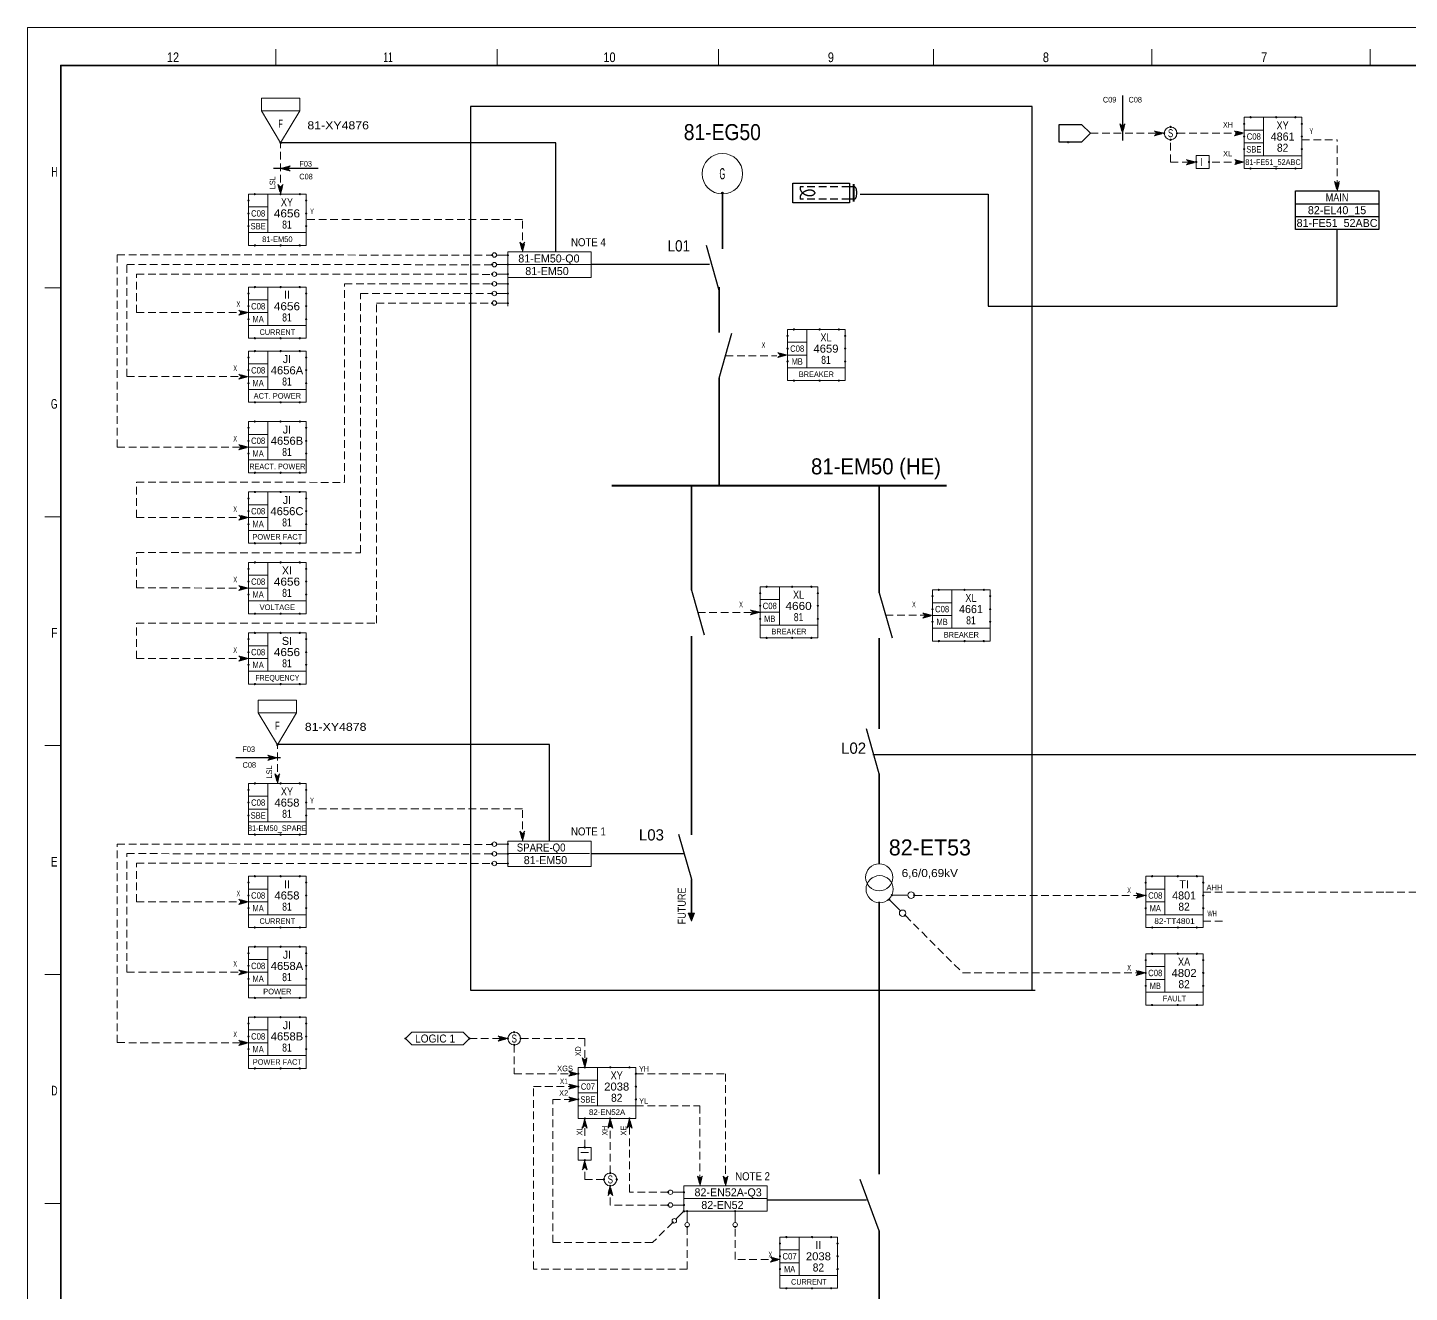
# Model space of a CAD drawing. Header units: millimetres. Extents: x 0 to 841, y 0 to 594.
# Drawn here: x 0 to 431.6, y 199.1 to 594 of the extents above; entities that cross this region are included whole.
import ezdxf
from ezdxf.enums import TextEntityAlignment as Align

# ---------------------------------------------------------------- set-up
doc = ezdxf.new("R2010")
doc.units = ezdxf.units.MM
doc.header["$LTSCALE"] = 0.8
doc.header["$PDMODE"] = 32
doc.header["$PDSIZE"] = 0.4
doc.linetypes.add('MEDIUM_DASHED', pattern=[4.5, 3, -1.5])
for name, color, linetype, lineweight in [('1', 7, 'Continuous', 13), ('12', 7, 'Continuous', 25), ('14', 7, 'MEDIUM_DASHED', 25), ('18', 7, 'Continuous', 25), ('46', 7, 'MEDIUM_DASHED', 13), ('47', 7, 'Continuous', 13), ('48', 7, 'Continuous', 13), ('53', 7, 'Continuous', 13), ('9', 7, 'Continuous', 13)]:
    doc.layers.add(name, color=color, linetype=linetype, lineweight=lineweight)
doc.layers.add('45', color=7, linetype='Continuous')
doc.layers.add('50', color=7, linetype='Continuous')

msp = doc.modelspace()

# ---------------------------------------------------------------- hatches: boundary and pattern name
at = {"layer": '1'}
msp.add_hatch(color=256, dxfattribs=at).paths.add_polyline_path([(208.3181, 317.474), (206.3181, 317.474), (207.3181, 314.974)])

# ---------------------------------------------------------------- linework, layer by layer
for p, q in [((77.4913, 587.2614), (77.4913, 582.2276)), ((146.6543, 587.2614), (146.6543, 582.2276)), ((215.8173, 587.2614), (215.8173, 582.2276)), ((282.9756, 587.2614), (282.9756, 582.2276)), ((351.1362, 587.2614), (351.1362, 582.2276)), ((419.2969, 587.2614), (419.2969, 582.2276)), ((10.3331, 512.7606), (5.3213, 512.7606)), ((10.3331, 441.2795), (5.3213, 441.2795)), ((10.3331, 369.7992), (5.3213, 369.7992)), ((207.3189, 319.974), (207.3189, 316.974)), ((10.3331, 298.3181), (5.3213, 298.3181)), ((10.3331, 226.8378), (5.3213, 226.8378))]:
    msp.add_line(p, q, dxfattribs=at)
at = {"layer": '1', "lineweight": 25}
for p, q in [((341.9992, 572.8), (341.9992, 558.8)), ((90.8, 550.0008), (76.8, 550.0008)), ((257.8654, 544.3165), (256.7134, 544.3165)), ((257.8654, 545.085), (257.8654, 539.7087)), ((258.0575, 545.085), (258.0575, 539.7087)), ((257.8654, 540.4772), (256.7134, 540.4772)), ((79.0079, 366.011), (65.0079, 366.011))]:
    msp.add_line(p, q, dxfattribs=at)
at = {"layer": '1', "linetype": 'MEDIUM_DASHED'}
for p, q in [((79, 542), (79, 557.9898)), ((332, 561), (355, 561)), ((357, 552), (357, 559)), ((359.1945, 561), (380, 561)), ((398, 559), (409, 559)), ((409, 544), (409, 559)), ((357, 552), (365, 552)), ((370, 552), (380, 552)), ((28, 523.0677), (145, 522.9614)), ((28, 463.0378), (28, 523.0677)), ((31, 520.0654), (145, 519.9614)), ((31, 485.0244), (31, 520.0654)), ((34, 505.0323), (34, 517.063)), ((34, 517.063), (145, 516.9614)), ((104, 510.9992), (145, 510.9622)), ((104, 429.9976), (104, 510.9992)), ((34, 505.0323), (69.4, 505)), ((109, 507.9953), (145, 507.9622)), ((109, 407.9929), (109, 507.9953)), ((218, 491.5591), (234, 491.5591)), ((31, 485.0244), (68, 485.0094)), ((28, 463.0378), (69, 463)), ((34, 452.063), (99, 452.0031)), ((34, 441.0323), (34, 452.063)), ((34, 441.0323), (69, 441)), ((34, 430.0614), (104, 429.9976)), ((34, 419.0323), (34, 430.0614)), ((34, 419.0323), (69, 419)), ((209.3181, 411.3567), (229, 411.3567)), ((268, 410.5), (282.6252, 410.5)), ((34, 408.0614), (109, 407.9929)), ((34, 397.0323), (34, 408.0614)), ((34, 397.0323), (69, 397)), ((78, 358), (78, 370.1504)), ((154.5402, 350.0764), (87, 350.1031)), ((154.5402, 340.0591), (154.5402, 350.0764)), ((28, 277.0378), (28, 339.0677)), ((28, 339.0677), (145.1551, 338.9606)), ((31, 336.0654), (145.1551, 335.9606)), ((31, 299.0354), (31, 336.0654)), ((34, 321.0323), (34, 333.063)), ((34, 333.063), (145.1551, 332.9606)), ((34, 321.0323), (69.4, 321)), ((277, 323), (348.2228, 323)), ((274.1693, 316.6976), (292.0701, 298.7969)), ((367.2228, 315.011), (373.1992, 315.011)), ((31, 299.0354), (69.4, 299)), ((292.0701, 298.7969), (348.8228, 298.7969)), ((28, 277.0378), (69.4, 277))]:
    msp.add_line(p, q, dxfattribs=at)
at = {"layer": '1', "lineweight": 35}
msp.add_lwpolyline([(829.263, 112.0142), (829.263, 582.2276), (10.3331, 582.2276), (10.3331, 10.3819)], dxfattribs=at)
at = {"layer": '1', "lineweight": 25}
msp.add_lwpolyline([(256.7134, 545.4685), (256.7134, 539.3252), (239.0488, 539.3252), (239.0488, 545.4685)], close=True, dxfattribs=at)
at = {"layer": '1', "linetype": 'MEDIUM_DASHED'}
for points in [[(154.5402, 524.0591), (154.5402, 534.0764), (87, 534.1031)], [(99, 452.0031), (99, 514.0031), (145, 513.9614)], [(367.2228, 324), (424.2228, 324), (784.3087, 324)], [(152, 276.326), (152, 267.326), (172, 267.326)], [(154, 278.326), (174, 278.326), (174, 270.326)], [(235, 209.326), (221, 209.326), (221, 219.4724)]]:
    msp.add_lwpolyline(points, dxfattribs=at)
at = {"layer": '1'}
msp.add_lwpolyline([(208.3181, 317.474), (206.3181, 317.474), (207.3181, 314.974)], close=True, dxfattribs=at)
for points in [[(207.8189, 316.974), (207.3189, 315.7236), (206.8189, 316.974)], [(206.8189, 316.974), (207.3189, 316.774), (207.8189, 316.974)]]:
    msp.add_lwpolyline(points, dxfattribs=at)
at = {"layer": '1', "lineweight": 25}
for centre, radius, start, end in [((258.2506, 543.9695), 0.3474, 44.47215, 90.24052), ((257.527, 543.2671), 1.3558, 21.07192, 44.23193), ((258.2505, 540.8243), 0.3474, 269.76262, 315.53099), ((257.5269, 541.5268), 1.356, 315.76685, 338.92686), ((255.9857, 542.6734), 3.0075, 9.84873, 21.06972), ((255.9857, 542.1205), 3.0075, 338.93028, 350.15127), ((254.3933, 542.3966), 4.6238, 0.00404, 9.85285), ((254.3935, 542.3972), 4.6235, 350.14692, 359.99572)]:
    msp.add_arc(centre, radius, start, end, dxfattribs=at)
at = {"layer": '12', "lineweight": 35}
for p, q in [((217, 542.0567), (217, 524.9472)), ((216, 498.8512), (216, 512.9472)), ((216, 451), (216, 484.5591)), ((207.3181, 451), (207.3181, 418.3575)), ((266, 451), (266, 417.5)), ((207.3181, 404), (207.3181, 341.974)), ((266, 403.3181), (266, 375)), ((266, 361), (266, 333)), ((266, 359), (266, 361)), ((207.3181, 327.974), (207.3181, 316.974)), ((266, 235.9724), (266, 321)), ((266, 218.326), (266, 210)), ((266, 210), (266, 185.3622))]:
    msp.add_line(p, q, dxfattribs=at)
at = {"layer": '12'}
for p, q in [((396, 539), (422, 539)), ((396, 535), (422, 535)), ((216, 511.9472), (212, 525.9472)), ((216, 484.5591), (220, 498.5591)), ((207.3181, 418.3567), (211.3181, 404.3567)), ((266, 417.5), (270, 403.5)), ((266, 361), (262, 375)), ((207.4504, 328.0118), (203.4504, 342.0118)), ((266, 218.326), (260, 234.326))]:
    msp.add_line(p, q, dxfattribs=at)
at = {"layer": '12', "lineweight": 13}
for p, q in [((150, 520), (176, 520)), ((150, 516), (176, 516)), ((149.9717, 336.0591), (175.5244, 336.0591)), ((150, 332), (176, 332)), ((204.9843, 228.3732), (230.9843, 228.3732)), ((204.9843, 224.3732), (230.9843, 224.3732))]:
    msp.add_line(p, q, dxfattribs=at)
at = {"layer": '12', "lineweight": 40}
msp.add_line((182.4307, 451), (287, 451), dxfattribs=at)
at = {"layer": '12'}
for points in [[(322.2, 558.2), (322.2, 563.8), (329.2, 563.8), (332, 561), (329.2, 558.2)], [(396, 543), (422, 543), (422, 531), (396, 531)]]:
    msp.add_lwpolyline(points, close=True, dxfattribs=at)
at = {"layer": '12', "lineweight": 13}
for points in [[(176, 516), (176, 524), (150, 524), (150, 507)], [(176, 332), (176, 340), (150, 340), (150, 332)], [(230.9843, 224.3732), (230.9843, 232.3732), (204.9843, 232.3732), (204.9843, 224.3732)]]:
    msp.add_lwpolyline(points, dxfattribs=at)
for centre, radius in [((217.0008, 548.3812), 6.3246), ((265.9898, 328.6587), 4.2426), ((266.1244, 324.9587), 4.2426)]:
    msp.add_circle(centre, radius, dxfattribs=at)
at = {"layer": '12'}
for p in [(325, 558.2), (217, 542.3811)]:
    msp.add_point(p, dxfattribs=at)
at = {"layer": '14'}
for p, q in [((256.7134, 544.3165), (241.3528, 544.3165)), ((256.7134, 540.4772), (241.3528, 540.4772))]:
    msp.add_line(p, q, dxfattribs=at)
for centre, radius, start, end in [((242.4057, 543.874), 1.142, 157.18232, 188.9034), ((242.4058, 540.9198), 1.1421, 171.09617, 202.81725), ((243.0956, 543.9886), 1.8413, 189.10476, 214.34981), ((243.0956, 540.8052), 1.8413, 145.65019, 170.89524), ((243.9019, 544.5392), 2.8177, 214.34176, 231.61231), ((243.9019, 540.2546), 2.8177, 128.38769, 145.65824), ((244.425, 539.5945), 3.6598, 112.62343, 128.38923), ((244.4251, 545.1993), 3.6599, 231.60889, 247.37469), ((244.4246, 539.5943), 3.6599, 96.85074, 112.61654), ((244.4245, 545.1995), 3.6599, 247.38559, 263.15139), ((244.3242, 540.4305), 2.8177, 79.58066, 96.85122), ((244.3242, 544.3633), 2.8177, 263.14878, 280.41934), ((244.5011, 541.3908), 1.8413, 54.34582, 79.59087), ((244.5011, 543.403), 1.8413, 280.40913, 305.65418), ((244.9053, 541.9612), 1.1421, 22.42278, 54.14386), ((244.9054, 542.8326), 1.1421, 305.85395, 337.57504)]:
    msp.add_arc(centre, radius, start, end, dxfattribs=at)
at = {"layer": '18'}
for p, q in [((138.2992, 569.3811), (138.2992, 293.4764)), ((313.7976, 569.3811), (138.2992, 569.3811)), ((313.7976, 293.4764), (313.7976, 569.3811)), ((213, 520), (176, 520)), ((264, 367), (475, 367)), ((205, 336), (176, 336)), ((138.2992, 293.4764), (314.6976, 293.4764)), ((231, 228), (262, 228))]:
    msp.add_line(p, q, dxfattribs=at)
for points in [[(165, 524), (165, 558), (79, 558)], [(260, 542), (300, 542), (300, 507), (409, 507), (409, 531)], [(163, 340), (163, 370.1661), (77.8669, 370.1661)]]:
    msp.add_lwpolyline(points, dxfattribs=at)
at = {"layer": '46'}
for p, q in [((138, 278.326), (150, 278.326)), ((174, 244.326), (174, 253.326)), ((182, 236.326), (182, 252.326))]:
    msp.add_line(p, q, dxfattribs=at)
for points in [[(342, 561), (342.8, 564), (342, 563.2), (341.2, 564)], [(342, 561.4), (342.6, 563.6), (342, 563), (341.4, 563.6)], [(342, 561.8), (342.4, 563.2), (342, 562.8), (341.6, 563.2)], [(342, 562.2), (342.2, 562.8), (342, 562.6), (341.8, 562.8)], [(355, 561), (352, 561.8), (352.8, 561), (352, 560.2)], [(354.6, 561), (352.4, 561.6), (353, 561), (352.4, 560.4)], [(354.2, 561), (352.8, 561.4), (353.2, 561), (352.8, 560.6)], [(353.8, 561), (353.2, 561.2), (353.4, 561), (353.2, 560.8)], [(380.0039, 561.0039), (377.0039, 561.8039), (377.8039, 561.0039), (377.0039, 560.2039)], [(379.6039, 561.0039), (377.4039, 561.6039), (378.0039, 561.0039), (377.4039, 560.4039)], [(379.2039, 561.0039), (377.8039, 561.4039), (378.2039, 561.0039), (377.8039, 560.6039)], [(378.8039, 561.0039), (378.2039, 561.2039), (378.4039, 561.0039), (378.2039, 560.8039)], [(365, 552), (362, 552.8), (362.8, 552), (362, 551.2)], [(364.6, 552), (362.4, 552.6), (363, 552), (362.4, 551.4)], [(380.0409, 552.0173), (377.0409, 552.8173), (377.8409, 552.0173), (377.0409, 551.2173)], [(379.6409, 552.0173), (377.4409, 552.6173), (378.0409, 552.0173), (377.4409, 551.4173)], [(79, 550), (82, 549.2), (81.2, 550), (82, 550.8)], [(79.4, 550), (81.6, 549.4), (81, 550), (81.6, 550.6)], [(79.8, 550), (81.2, 549.6), (80.8, 550), (81.2, 550.4)], [(80.2, 550), (80.8, 549.8), (80.6, 550), (80.8, 550.2)], [(364.2, 552), (362.8, 552.4), (363.2, 552), (362.8, 551.6)], [(363.8, 552), (363.2, 552.2), (363.4, 552), (363.2, 551.8)], [(379.2409, 552.0173), (377.8409, 552.4173), (378.2409, 552.0173), (377.8409, 551.6173)], [(378.8409, 552.0173), (378.2409, 552.2173), (378.4409, 552.0173), (378.2409, 551.8173)], [(79, 542), (79.8, 545), (79, 544.2), (78.2, 545)], [(79, 542.4), (79.6, 544.6), (79, 544), (78.4, 544.6)], [(79, 542.8), (79.4, 544.2), (79, 543.8), (78.6, 544.2)], [(409, 543), (409.8, 546), (409, 545.2), (408.2, 546)], [(409, 543.4), (409.6, 545.6), (409, 545), (408.4, 545.6)], [(409, 543.8), (409.4, 545.2), (409, 544.8), (408.6, 545.2)], [(409, 544.2), (409.2, 544.8), (409, 544.6), (408.8, 544.8)], [(79, 543.2), (79.2, 543.8), (79, 543.6), (78.8, 543.8)], [(154.5402, 524.0591), (155.3402, 527.0591), (154.5402, 526.2591), (153.7402, 527.0591)], [(154.5402, 524.4591), (155.1402, 526.6591), (154.5402, 526.0591), (153.9402, 526.6591)], [(154.5402, 524.8591), (154.9402, 526.2591), (154.5402, 525.8591), (154.1402, 526.2591)], [(154.5402, 525.2591), (154.7402, 525.8591), (154.5402, 525.6591), (154.3402, 525.8591)], [(69, 505), (66, 505.8), (66.8, 505), (66, 504.2)], [(68.6, 505), (66.4, 505.6), (67, 505), (66.4, 504.4)], [(68.2, 505), (66.8, 505.4), (67.2, 505), (66.8, 504.6)], [(67.8, 505), (67.2, 505.2), (67.4, 505), (67.2, 504.8)], [(237.3677, 491.7622), (234.3677, 492.5622), (235.1677, 491.7622), (234.3677, 490.9622)], [(236.9677, 491.7622), (234.7677, 492.3622), (235.3677, 491.7622), (234.7677, 491.1622)], [(236.5677, 491.7622), (235.1677, 492.1622), (235.5677, 491.7622), (235.1677, 491.3622)], [(236.1677, 491.7622), (235.5677, 491.9622), (235.7677, 491.7622), (235.5677, 491.5622)], [(69, 485), (66, 485.8), (66.8, 485), (66, 484.2)], [(68.6, 485), (66.4, 485.6), (67, 485), (66.4, 484.4)], [(68.2, 485), (66.8, 485.4), (67.2, 485), (66.8, 484.6)], [(67.8, 485), (67.2, 485.2), (67.4, 485), (67.2, 484.8)], [(69, 463), (66, 463.8), (66.8, 463), (66, 462.2)], [(68.6, 463), (66.4, 463.6), (67, 463), (66.4, 462.4)], [(68.2, 463), (66.8, 463.4), (67.2, 463), (66.8, 462.6)], [(67.8, 463), (67.2, 463.2), (67.4, 463), (67.2, 462.8)], [(69, 441), (66, 441.8), (66.8, 441), (66, 440.2)], [(68.6, 441), (66.4, 441.6), (67, 441), (66.4, 440.4)], [(68.2, 441), (66.8, 441.4), (67.2, 441), (66.8, 440.6)], [(67.8, 441), (67.2, 441.2), (67.4, 441), (67.2, 440.8)], [(69, 419), (66, 419.8), (66.8, 419), (66, 418.2)], [(68.6, 419), (66.4, 419.6), (67, 419), (66.4, 418.4)], [(68.2, 419), (66.8, 419.4), (67.2, 419), (66.8, 418.6)], [(67.8, 419), (67.2, 419.2), (67.4, 419), (67.2, 418.8)], [(228.8087, 411.4181), (225.8087, 412.2181), (226.6087, 411.4181), (225.8087, 410.6181)], [(228.4087, 411.4181), (226.2087, 412.0181), (226.8087, 411.4181), (226.2087, 410.8181)], [(228.0087, 411.4181), (226.6087, 411.8181), (227.0087, 411.4181), (226.6087, 411.0181)], [(227.6087, 411.4181), (227.0087, 411.6181), (227.2087, 411.4181), (227.0087, 411.2181)], [(282.648, 410.4307), (279.648, 411.2307), (280.448, 410.4307), (279.648, 409.6307)], [(282.248, 410.4307), (280.048, 411.0307), (280.648, 410.4307), (280.048, 409.8307)], [(281.848, 410.4307), (280.448, 410.8307), (280.848, 410.4307), (280.448, 410.0307)], [(281.448, 410.4307), (280.848, 410.6307), (281.048, 410.4307), (280.848, 410.2307)], [(69, 397), (66, 397.8), (66.8, 397), (66, 396.2)], [(68.6, 397), (66.4, 397.6), (67, 397), (66.4, 396.4)], [(68.2, 397), (66.8, 397.4), (67.2, 397), (66.8, 396.6)], [(67.8, 397), (67.2, 397.2), (67.4, 397), (67.2, 396.8)], [(78, 366), (75, 365.2), (75.8, 366), (75, 366.8)], [(77.6, 366), (75.4, 365.4), (76, 366), (75.4, 366.6)], [(77.2, 366), (75.8, 365.6), (76.2, 366), (75.8, 366.4)], [(76.8, 366), (76.2, 365.8), (76.4, 366), (76.2, 366.2)], [(78, 358), (78.8, 361), (78, 360.2), (77.2, 361)], [(78, 358.4), (78.6, 360.6), (78, 360), (77.4, 360.6)], [(78, 358.8), (78.4, 360.2), (78, 359.8), (77.6, 360.2)], [(78, 359.2), (78.2, 359.8), (78, 359.6), (77.8, 359.8)], [(154.5402, 340.0591), (155.3402, 343.0591), (154.5402, 342.2591), (153.7402, 343.0591)], [(154.5402, 340.4591), (155.1402, 342.6591), (154.5402, 342.0591), (153.9402, 342.6591)], [(154.5402, 340.8591), (154.9402, 342.2591), (154.5402, 341.8591), (154.1402, 342.2591)], [(154.5402, 341.2591), (154.7402, 341.8591), (154.5402, 341.6591), (154.3402, 341.8591)], [(349.222, 323), (346.222, 323.8), (347.022, 323), (346.222, 322.2)], [(69, 321), (66, 321.8), (66.8, 321), (66, 320.2)], [(68.6, 321), (66.4, 321.6), (67, 321), (66.4, 320.4)], [(68.2, 321), (66.8, 321.4), (67.2, 321), (66.8, 320.6)], [(67.8, 321), (67.2, 321.2), (67.4, 321), (67.2, 320.8)], [(348.822, 323), (346.622, 323.6), (347.222, 323), (346.622, 322.4)], [(348.422, 323), (347.022, 323.4), (347.422, 323), (347.022, 322.6)], [(348.022, 323), (347.422, 323.2), (347.622, 323), (347.422, 322.8)], [(69, 299), (66, 299.8), (66.8, 299), (66, 298.2)], [(68.6, 299), (66.4, 299.6), (67, 299), (66.4, 298.4)], [(68.2, 299), (66.8, 299.4), (67.2, 299), (66.8, 298.6)], [(67.8, 299), (67.2, 299.2), (67.4, 299), (67.2, 298.8)], [(349.222, 298.7969), (346.222, 299.5969), (347.022, 298.7969), (346.222, 297.9969)], [(348.822, 298.7969), (346.622, 299.3969), (347.222, 298.7969), (346.622, 298.1969)], [(348.422, 298.7969), (347.022, 299.1969), (347.422, 298.7969), (347.022, 298.3969)], [(348.022, 298.7969), (347.422, 298.9969), (347.622, 298.7969), (347.422, 298.5969)], [(69, 277), (66, 277.8), (66.8, 277), (66, 276.2)], [(68.6, 277), (66.4, 277.6), (67, 277), (66.4, 276.4)], [(68.2, 277), (66.8, 277.4), (67.2, 277), (66.8, 276.6)], [(67.8, 277), (67.2, 277.2), (67.4, 277), (67.2, 276.8)], [(150, 278.326), (147, 279.126), (147.8, 278.326), (147, 277.526)], [(149.6, 278.326), (147.4, 278.926), (148, 278.326), (147.4, 277.726)], [(149.2, 278.326), (147.8, 278.726), (148.2, 278.326), (147.8, 277.926)], [(148.8, 278.326), (148.2, 278.526), (148.4, 278.326), (148.2, 278.126)], [(174, 269.326), (174.8, 272.326), (174, 271.526), (173.2, 272.326)], [(174, 269.726), (174.6, 271.926), (174, 271.326), (173.4, 271.926)], [(172, 267.326), (169, 268.126), (169.8, 267.326), (169, 266.526)], [(171.6, 267.326), (169.4, 267.926), (170, 267.326), (169.4, 266.726)], [(171.2, 267.326), (169.8, 267.726), (170.2, 267.326), (169.8, 266.926)], [(174, 270.126), (174.4, 271.526), (174, 271.126), (173.6, 271.526)], [(174, 270.526), (174.2, 271.126), (174, 270.926), (173.8, 271.126)], [(171.6, 263.326), (169.4, 263.926), (170, 263.326), (169.4, 262.726)], [(171.2, 263.326), (169.8, 263.726), (170.2, 263.326), (169.8, 262.926)], [(170.8, 267.326), (170.2, 267.526), (170.4, 267.326), (170.2, 267.126)], [(170.8, 263.326), (170.2, 263.526), (170.4, 263.326), (170.2, 263.126)], [(171.6, 259.326), (169.4, 259.926), (170, 259.326), (169.4, 258.726)], [(171.2, 259.326), (169.8, 259.726), (170.2, 259.326), (169.8, 258.926)], [(170.8, 259.326), (170.2, 259.526), (170.4, 259.326), (170.2, 259.126)], [(174, 253.326), (173.2, 250.326), (174, 251.126), (174.8, 250.326)], [(174, 252.926), (173.4, 250.726), (174, 251.326), (174.6, 250.726)], [(174, 252.526), (173.6, 251.126), (174, 251.526), (174.4, 251.126)], [(174, 252.126), (173.8, 251.526), (174, 251.726), (174.2, 251.526)], [(182, 253.326), (181.2, 250.326), (182, 251.126), (182.8, 250.326)], [(182, 252.926), (181.4, 250.726), (182, 251.326), (182.6, 250.726)], [(182, 252.526), (181.6, 251.126), (182, 251.526), (182.4, 251.126)], [(182, 252.126), (181.8, 251.526), (182, 251.726), (182.2, 251.526)], [(188, 253.326), (187.2, 250.326), (188, 251.126), (188.8, 250.326)], [(188, 252.926), (187.4, 250.726), (188, 251.326), (188.6, 250.726)], [(188, 252.526), (187.6, 251.126), (188, 251.526), (188.4, 251.126)], [(188, 252.126), (187.8, 251.526), (188, 251.726), (188.2, 251.526)], [(174, 239.926), (173.4, 237.726), (174, 238.326), (174.6, 237.726)], [(174, 239.526), (173.6, 238.126), (174, 238.526), (174.4, 238.126)], [(174, 239.126), (173.8, 238.526), (174, 238.726), (174.2, 238.526)], [(210, 232.3732), (210.8, 235.3732), (210, 234.5732), (209.2, 235.3732)], [(210, 232.7732), (210.6, 234.9732), (210, 234.3732), (209.4, 234.9732)], [(210, 233.1732), (210.4, 234.5732), (210, 234.1732), (209.6, 234.5732)], [(210, 233.5732), (210.2, 234.1732), (210, 233.9732), (209.8, 234.1732)], [(218, 232.3732), (218.8, 235.3732), (218, 234.5732), (217.2, 235.3732)], [(218, 232.7732), (218.6, 234.9732), (218, 234.3732), (217.4, 234.9732)], [(218, 233.1732), (218.4, 234.5732), (218, 234.1732), (217.6, 234.5732)], [(218, 233.5732), (218.2, 234.1732), (218, 233.9732), (217.8, 234.1732)], [(182, 231.926), (181.4, 229.726), (182, 230.326), (182.6, 229.726)], [(182, 231.526), (181.6, 230.126), (182, 230.526), (182.4, 230.126)], [(182, 231.126), (181.8, 230.526), (182, 230.726), (182.2, 230.526)], [(235, 209.326), (232, 210.126), (232.8, 209.326), (232, 208.526)], [(234.6, 209.326), (232.4, 209.926), (233, 209.326), (232.4, 208.726)], [(234.2, 209.326), (232.8, 209.726), (233.2, 209.326), (232.8, 208.926)], [(233.8, 209.326), (233.2, 209.526), (233.4, 209.326), (233.2, 209.126)]]:
    msp.add_lwpolyline(points, close=True, dxfattribs=at)
for points in [[(206, 219.4724), (206, 206.326), (158, 206.326), (158, 263.326), (172, 263.326), (169, 264.126), (169.8, 263.326), (169, 262.526), (172, 263.326)], [(190, 267.326), (218, 267.326), (218, 232.3732)], [(201.5189, 220.9079), (195.2244, 214.6134), (164, 214.6134), (164, 259.326), (172, 259.326), (169, 260.126), (169.8, 259.326), (169, 258.526), (172, 259.326)], [(190, 257.326), (210, 257.326), (210, 232.3732)], [(200.0835, 230.326), (188, 230.326), (188, 253.326)], [(180, 234.326), (174, 234.326), (174, 240.326), (173.2, 237.326), (174, 238.126), (174.8, 237.326), (174, 240.326)], [(200.0835, 226.326), (182, 226.326), (182, 232.326), (181.2, 229.326), (182, 230.126), (182.8, 229.326), (182, 232.326)]]:
    msp.add_lwpolyline(points, dxfattribs=at)
at = {"layer": '47'}
for p, q in [((150, 523), (146.5, 523)), ((150, 520), (146.5, 520)), ((150, 517), (146.5, 517)), ((150, 514), (146.5, 514)), ((150, 511), (146.5, 511)), ((150, 508), (146.5, 508)), ((150, 339), (146.5, 339)), ((150, 336), (146.5, 336)), ((150, 333), (146.5, 333)), ((269.0598, 321.6976), (272.5953, 318.1614)), ((269.9488, 323.0953), (274.9488, 323.0953)), ((204.9843, 230.326), (201.4843, 230.326)), ((204.9843, 226.326), (201.4843, 226.326)), ((204.9843, 224.3732), (202.5094, 221.8984)), ((206, 224.3732), (206, 220.8732)), ((221, 224.3732), (221, 220.8732))]:
    msp.add_line(p, q, dxfattribs=at)
for centre, radius in [((145.7996, 522.9998), 0.7), ((145.7996, 519.9998), 0.7), ((145.7996, 516.9998), 0.7), ((145.7996, 513.9998), 0.7), ((145.7996, 510.9998), 0.7), ((145.7996, 507.9998), 0.7), ((145.7996, 338.9998), 0.7), ((145.7996, 335.9998), 0.7), ((145.7996, 332.9998), 0.7), ((275.9488, 323.0953), 1), ((273.3026, 317.4549), 1), ((200.7835, 230.3255), 0.7), ((200.7835, 226.3255), 0.7), ((202.0144, 221.4027), 0.7), ((205.9998, 220.1727), 0.7), ((220.9998, 220.1727), 0.7)]:
    msp.add_circle(centre, radius, dxfattribs=at)
for p in [(145.1, 523), (150, 523), (145.1, 520), (150, 520), (145.1, 517), (145.1, 514), (150, 517), (150, 514), (145.1, 511), (150, 511), (145.1, 508), (150, 508), (145.1, 339), (150, 339), (145.1, 336), (145.1, 333), (150, 336), (150, 333), (269.0598, 321.6976), (269.9488, 323.0953), (276.9488, 323.0953), (274.0094, 316.7472), (200.0843, 230.326), (204.9843, 230.326), (200.0843, 226.326), (204.9843, 226.326), (204.9843, 224.3732), (206, 224.3732), (221, 224.3732), (201.5197, 220.9087), (206, 219.4732), (221, 219.4732)]:
    msp.add_point(p, dxfattribs=at)
at = {"layer": '48'}
for p, q in [((386, 566), (386, 554)), ((380, 562), (386, 562)), ((380, 558), (386, 558)), ((75, 542), (75, 530)), ((69, 538), (75, 538)), ((69, 534), (75, 534)), ((75, 513), (75, 501)), ((69, 509), (75, 509)), ((69, 505), (75, 505)), ((243.3677, 499.7622), (243.3677, 487.7622)), ((75, 493), (75, 481)), ((237.3677, 495.7622), (243.3677, 495.7622)), ((69, 489), (75, 489)), ((237.3677, 491.7622), (243.3677, 491.7622)), ((69, 485), (75, 485)), ((75, 471), (75, 459)), ((69, 467), (75, 467)), ((69, 463), (75, 463)), ((75, 449), (75, 437)), ((69, 445), (75, 445)), ((69, 441), (75, 441)), ((69, 423), (75, 423)), ((75, 427), (75, 415)), ((69, 419), (75, 419)), ((234.8087, 419.4181), (234.8087, 407.4181)), ((228.8087, 415.4181), (234.8087, 415.4181)), ((282.648, 414.4307), (288.648, 414.4307)), ((288.648, 418.4307), (288.648, 406.4307)), ((228.8087, 411.4181), (234.8087, 411.4181)), ((282.648, 410.4307), (288.648, 410.4307)), ((75, 405), (75, 393)), ((69, 401), (75, 401)), ((69, 397), (75, 397)), ((69, 354), (75, 354)), ((75, 358), (75, 346)), ((69, 350), (75, 350)), ((75, 329), (75, 317)), ((355.222, 329), (355.222, 317)), ((69, 325), (75, 325)), ((349.222, 325), (355.222, 325)), ((69, 321), (75, 321)), ((349.222, 321), (355.222, 321)), ((75, 307), (75, 295)), ((69, 303), (75, 303)), ((355.222, 304.7969), (355.222, 292.7969)), ((69, 299), (75, 299)), ((349.222, 300.7969), (355.222, 300.7969)), ((349.222, 296.7969), (355.222, 296.7969)), ((75, 285), (75, 273)), ((69, 281), (75, 281)), ((69, 277), (75, 277)), ((178, 269.326), (178, 257.326)), ((172, 265.326), (178, 265.326)), ((172, 261.326), (178, 261.326)), ((241, 216.326), (241, 204.326)), ((235, 212.326), (241, 212.326)), ((235, 208.326), (241, 208.326))]:
    msp.add_line(p, q, dxfattribs=at)
for points in [[(380, 566), (398, 566), (398, 554), (380, 554)], [(369.0102, 550.0457), (365.0102, 550.0457), (365.0102, 554.0457), (369.0102, 554.0457)], [(69, 542), (87, 542), (87, 530), (69, 530)], [(69, 513), (87, 513), (87, 501), (69, 501)], [(237.3677, 499.7622), (255.3677, 499.7622), (255.3677, 487.7622), (237.3677, 487.7622)], [(69, 493), (87, 493), (87, 481), (69, 481)], [(69, 471), (87, 471), (87, 459), (69, 459)], [(69, 449), (87, 449), (87, 437), (69, 437)], [(69, 427), (87, 427), (87, 415), (69, 415)], [(228.8087, 419.4181), (246.8087, 419.4181), (246.8087, 407.4181), (228.8087, 407.4181)], [(282.648, 418.4307), (300.648, 418.4307), (300.648, 406.4307), (282.648, 406.4307)], [(69, 405), (87, 405), (87, 393), (69, 393)], [(69, 358), (87, 358), (87, 346), (69, 346)], [(69, 329), (87, 329), (87, 317), (69, 317)], [(349.222, 329), (367.222, 329), (367.222, 317), (349.222, 317)], [(69, 307), (87, 307), (87, 295), (69, 295)], [(349.222, 304.7969), (367.222, 304.7969), (367.222, 292.7969), (349.222, 292.7969)], [(69, 285), (87, 285), (87, 273), (69, 273)], [(138, 278.326), (136, 276.326), (120, 276.326), (118, 278.326), (120, 280.326), (136, 280.326)], [(172, 269.326), (190, 269.326), (190, 257.326), (172, 257.326)], [(172, 244.326), (172, 240.326), (176, 240.326), (176, 244.326)], [(235, 216.326), (253, 216.326), (253, 204.326), (235, 204.326)]]:
    msp.add_lwpolyline(points, close=True, dxfattribs=at)
for points in [[(380, 554), (380, 550), (398, 550), (398, 554)], [(69, 530), (69, 526), (87, 526), (87, 530)], [(69, 501), (69, 497), (87, 497), (87, 501)], [(237.3677, 487.7622), (237.3677, 483.7622), (255.3677, 483.7622), (255.3677, 487.7622)], [(69, 481), (69, 477), (87, 477), (87, 481)], [(69, 459), (69, 455), (87, 455), (87, 459)], [(69, 437), (69, 433), (87, 433), (87, 437)], [(69, 415), (69, 411), (87, 411), (87, 415)], [(228.8087, 407.4181), (228.8087, 403.4181), (246.8087, 403.4181), (246.8087, 407.4181)], [(282.648, 406.4307), (282.648, 402.4307), (300.648, 402.4307), (300.648, 406.4307)], [(69, 393), (69, 389), (87, 389), (87, 393)], [(69, 346), (69, 342), (87, 342), (87, 346)], [(69, 317), (69, 313), (87, 313), (87, 317)], [(349.222, 317), (349.222, 313), (367.222, 313), (367.222, 317)], [(69, 295), (69, 291), (87, 291), (87, 295)], [(349.222, 292.7969), (349.222, 288.7969), (367.222, 288.7969), (367.222, 292.7969)], [(69, 273), (69, 269), (87, 269), (87, 273)], [(172, 257.326), (172, 253.326), (190, 253.326), (190, 257.326)], [(235, 204.326), (235, 200.326), (253, 200.326), (253, 204.326)]]:
    msp.add_lwpolyline(points, dxfattribs=at)
for centre in [(357.0001, 561.0001), (152, 278.3256), (182, 234.3256)]:
    msp.add_circle(centre, 2, dxfattribs=at)
for p in [(382, 566), (390, 566), (396, 566), (355, 561), (357, 563), (359, 561), (380, 564), (398, 564), (357, 559), (380, 560), (398, 560), (380, 556), (398, 556), (365.0102, 552.0457), (369.0102, 552.0457), (382, 550), (390, 550), (396, 550), (69, 540), (71, 542), (79, 542), (85, 542), (87, 540), (69, 536), (87, 536), (69, 532), (87, 532), (71, 526), (79, 526), (85, 526), (69, 511), (71, 513), (79, 513), (85, 513), (87, 511), (69, 507), (87, 507), (69, 503), (87, 503), (71, 497), (79, 497), (85, 497), (237.3677, 497.7622), (239.3677, 499.7622), (247.3677, 499.7622), (253.3677, 499.7622), (255.3677, 497.7622), (71, 493), (79, 493), (85, 493), (237.3677, 493.7622), (255.3677, 493.7622), (69, 491), (87, 491), (237.3677, 489.7622), (255.3677, 489.7622), (69, 487), (87, 487), (239.3677, 483.7622), (247.3677, 483.7622), (253.3677, 483.7622), (69, 483), (87, 483), (71, 477), (79, 477), (85, 477), (71, 471), (79, 471), (85, 471), (69, 469), (87, 469), (69, 465), (87, 465), (69, 461), (87, 461), (71, 455), (79, 455), (85, 455), (71, 449), (79, 449), (85, 449), (69, 447), (87, 447), (69, 443), (87, 443), (69, 439), (87, 439), (71, 433), (79, 433), (85, 433), (69, 425), (71, 427), (79, 427), (85, 427), (87, 425), (69, 421), (87, 421), (230.8087, 419.4181), (238.8087, 419.4181), (244.8087, 419.4181), (69, 417), (87, 417), (228.8087, 417.4181), (246.8087, 417.4181), (282.648, 416.4307), (284.648, 418.4307), (292.648, 418.4307), (298.648, 418.4307), (300.648, 416.4307), (71, 411), (79, 411), (85, 411), (228.8087, 413.4181), (246.8087, 413.4181), (282.648, 412.4307), (300.648, 412.4307), (228.8087, 409.4181), (246.8087, 409.4181), (282.648, 408.4307), (300.648, 408.4307), (69, 403), (71, 405), (79, 405), (85, 405), (87, 403), (230.8087, 403.4181), (238.8087, 403.4181), (244.8087, 403.4181), (284.648, 402.4307), (292.648, 402.4307), (298.648, 402.4307), (69, 399), (87, 399), (69, 395), (87, 395), (71, 389), (79, 389), (85, 389), (69, 356), (71, 358), (79, 358), (85, 358), (87, 356), (69, 352), (87, 352), (69, 348), (87, 348), (71, 342), (79, 342), (85, 342), (71, 329), (79, 329), (85, 329), (351.222, 329), (359.222, 329), (365.222, 329), (69, 327), (87, 327), (349.222, 327), (367.222, 327), (69, 323), (87, 323), (349.222, 323), (367.222, 323), (69, 319), (87, 319), (349.222, 319), (367.222, 319), (71, 313), (79, 313), (85, 313), (351.222, 313), (359.222, 313), (365.222, 313), (71, 307), (79, 307), (85, 307), (69, 305), (87, 305), (349.222, 302.7969), (351.222, 304.7969), (359.222, 304.7969), (365.222, 304.7969), (367.222, 302.7969), (69, 301), (87, 301), (349.222, 298.7969), (367.222, 298.7969), (69, 297), (87, 297), (349.222, 294.7969), (367.222, 294.7969), (71, 291), (79, 291), (85, 291), (71, 285), (79, 285), (85, 285), (351.222, 288.7969), (359.222, 288.7969), (365.222, 288.7969), (69, 283), (87, 283), (69, 279), (87, 279), (118, 278.326), (138, 278.326), (150, 278.326), (152, 280.326), (152, 276.326), (154, 278.326), (69, 275), (87, 275), (71, 269), (79, 269), (85, 269), (174, 269.326), (182, 269.326), (188, 269.326), (172, 267.326), (172, 263.326), (190, 267.326), (190, 263.326), (172, 259.326), (190, 259.326), (174, 253.326), (182, 253.326), (188, 253.326), (174, 244.326), (174, 240.326), (180, 234.326), (182, 236.326), (184, 234.326), (182, 232.326), (237, 216.326), (245, 216.326), (251, 216.326), (235, 214.326), (253, 214.326), (235, 210.326), (253, 210.326), (235, 206.326), (253, 206.326), (237, 200.326), (245, 200.326), (251, 200.326)]:
    msp.add_point(p, dxfattribs=at)
at = {"layer": '53'}
for points in [[(73, 571.9898), (85, 571.9898), (85, 567.9898), (73, 567.9898)], [(72, 384), (84, 384), (84, 380), (72, 380)]]:
    msp.add_lwpolyline(points, close=True, dxfattribs=at)
for points in [[(85, 567.9898), (79, 557.9898), (73, 567.9898)], [(84, 380), (78, 370), (72, 380)]]:
    msp.add_lwpolyline(points, dxfattribs=at)
for p in [(79, 557.9898), (78, 370)]:
    msp.add_point(p, dxfattribs=at)
at = {"layer": '9'}
msp.add_lwpolyline([(0, 0), (841, 0), (841, 594), (0, 594)], close=True, dxfattribs=at)

# ---------------------------------------------------------------- texts
at = {"layer": '1'}
for s, width, p in [('12', 0.85, (45.4146, 583.2346)), ('11', 0.65, (112.5772, 583.2346)), ('10', 0.85, (181.7358, 583.2346)), ('9', 0.85, (250.9051, 583.2346)), ('8', 0.85, (318.0634, 583.2346)), ('7', 0.85, (386.224, 583.2346))]:
    msp.add_text(s, height=3.02, dxfattribs=dict(at, width=width)).set_placement(p, align=Align.CENTER)
for s, width, p in [('H', 0.65, (9.3283, 547.4945)), ('G', 0.65, (9.3283, 475.0071)), ('F', 0.8, (9.3283, 403.526)), ('E', 0.75, (9.3283, 332.0449)), ('D', 0.65, (9.3283, 260.5646))]:
    msp.add_text(s, height=3.02, dxfattribs=dict(at, width=width)).set_placement(p, align=Align.RIGHT)
at = {"layer": '12'}
for s, height, width, p in [('81-EG50', 5, 0.9, (216.9878, 558.8811)), ('G', 3.5, 0.5, (217, 546.6315)), ('MAIN', 2.5, 0.85, (409, 539.7496)), ('L01', 3.5, 0.9, (203.3929, 524.1063)), ('81-EM50 (HE)', 5, 0.95, (264.9886, 454.5))]:
    msp.add_text(s, height=height, dxfattribs=dict(at, width=width)).set_placement(p, align=Align.CENTER)
for s, height, p in [('82-EL40_15', 2.5, (409, 535.7496)), ('81-FE51_52ABC', 2.5, (409, 531.7496)), ('L02', 3.5, (258, 367.2504)), ('L03', 3.5, (194.8425, 340.1701))]:
    msp.add_text(s, height=height, dxfattribs=at).set_placement(p, align=Align.CENTER)
for s, width, p in [('NOTE 4', 0.9, (169.7244, 525.7496)), ('NOTE 1', 0.9, (169.7244, 341.7496)), ('SPARE-Q0', 0.9, (152.7811, 336.7283)), ('6,6/0,69kV', 1.1, (273, 328.7496)), ('LOGIC 1', 0.95, (121, 277.0748)), ('NOTE 2', 0.9, (221, 234.0748))]:
    msp.add_text(s, height=2.5, dxfattribs=dict(at, width=width)).set_placement(p)
for s, height, p in [('81-EM50-Q0', 2.5, (153.2575, 520.6701)), ('81-EM50', 2.5, (155.4402, 516.7331)), ('82-ET53', 5, (269, 335.5)), ('81-EM50', 2.5, (154.9638, 332.7913)), ('82-EN52A-Q3', 2.5, (208.2992, 229.0433)), ('82-EN52', 2.5, (210.4252, 225.1063))]:
    msp.add_text(s, height=height, dxfattribs=at).set_placement(p)
at = {"layer": '12', "width": 0.85}
msp.add_text('FUTURE', height=2.5, rotation=90, dxfattribs=at).set_placement((205.5677, 313.9724))
at = {"layer": '45'}
for s, width, p in [('C09', 0.9, (335.8606, 570.6244)), ('C08', 0.9, (343.8606, 570.6244)), ('XH', 0.75, (373.385, 562.7787)), ('Y', 0.6, (400.385, 560.7787)), ('XL', 0.8, (373.385, 553.7787)), ('C08', 0.9, (84.8606, 546.6244)), ('F03', 0.95, (84.8606, 550.6244)), ('Y', 0.6, (88.2512, 535.7622)), ('X', 0.6, (65.2512, 506.7606)), ('X', 0.6, (229.2472, 493.9835)), ('X', 0.6, (64.2512, 486.7606)), ('X', 0.6, (64.2512, 464.7606)), ('X', 0.6, (64.2512, 442.7606)), ('X', 0.6, (64.2512, 420.7606)), ('X', 0.6, (222.2472, 412.9835)), ('X', 0.6, (276.2472, 412.9835)), ('X', 0.6, (64.2512, 398.7606)), ('F03', 0.95, (67.0724, 367.785)), ('C08', 0.9, (67.1449, 362.8795)), ('Y', 0.6, (88.2512, 351.7622)), ('X', 0.6, (65.2512, 322.7606)), ('X', 0.6, (343.474, 323.763)), ('AHH', 0.8, (368.222, 324.6252)), ('WH', 0.6, (368.5024, 316.4748)), ('X', 0.6, (64.2512, 300.7606)), ('X', 0.6, (343.474, 299.5598)), ('X', 0.6, (64.2512, 278.7606)), ('XGS', 0.8, (165.3858, 268.1039)), ('YH', 0.75, (191, 267.9504)), ('X1', 0.7, (166.252, 264.0882)), ('X2', 0.8, (166, 260.4504)), ('YL', 0.8, (191, 257.9504)), ('X', 0.6, (231.4094, 209.9937))]:
    msp.add_text(s, height=1.75, dxfattribs=dict(at, width=width)).set_placement(p)
for s, width, p in [('LSL', 0.9, (77.3425, 543.5118)), ('LSL', 0.9, (76.3425, 359.5118)), ('XD', 0.75, (172.7961, 272.837)), ('XH', 0.75, (181.1425, 248.0339)), ('XE', 0.8, (186.9693, 248.0339)), ('XL', 0.8, (173.2685, 248.0339))]:
    msp.add_text(s, height=1.75, rotation=90, dxfattribs=dict(at, width=width)).set_placement(p)
at = {"layer": '50'}
for s, height, width, p in [('81-XY4876', 2.5, 1.15, (96.9992, 562.2488)), ('S', 2.5, 0.75, (357.0004, 559.7961)), ('XY', 2.5, 0.85, (391.9988, 562.2496)), ('SBE', 2, 0.85, (382.9988, 555)), ('C08', 2, 0.9, (382.9992, 559)), ('82', 2.5, 0.95, (391.9988, 555.2496)), ('81-FE51_52ABC', 1.75, 0.9, (388.9992, 551.1252)), ('XY', 2.5, 0.85, (80.9988, 538.2488)), ('C08', 2, 0.9, (71.9992, 534.9992)), ('4656', 2.5, 1.1, (80.9988, 534.7488)), ('SBE', 2, 0.85, (71.9988, 530.9992)), ('81', 2.5, 0.8, (80.9988, 531.2488)), ('C08', 2, 0.9, (71.9992, 505.9984)), ('4656', 2.5, 1.1, (80.9988, 505.748)), ('MA', 2, 0.7, (71.9992, 501.9984)), ('81', 2.5, 0.8, (80.9988, 502.248)), ('CURRENT', 1.75, 0.85, (77.9992, 498.0425)), ('XL', 2.5, 0.85, (249.3673, 496.011)), ('C08', 2, 0.9, (240.3677, 492.7622)), ('4659', 2.5, 1.05, (249.3669, 492.5094)), ('C08', 2, 0.9, (71.9992, 485.9976)), ('4656A', 2.5, 1.05, (80.9992, 485.7472)), ('MB', 2, 0.7, (240.3677, 488.7622)), ('81', 2.5, 0.8, (249.3665, 489.0094)), ('MA', 2, 0.7, (71.9992, 481.9976)), ('81', 2.5, 0.8, (80.9988, 482.2472)), ('BREAKER', 1.75, 0.9, (246.3677, 484.8874)), ('4656B', 2.5, 1.05, (80.9992, 463.7472)), ('C08', 2, 0.9, (71.9992, 463.9976)), ('MA', 2, 0.7, (71.9992, 459.9976)), ('81', 2.5, 0.8, (80.9988, 460.2472)), ('REACT. POWER', 1.75, 0.85, (77.9984, 456.1228)), ('C08', 2, 0.9, (71.9992, 441.9976)), ('4656C', 2.5, 1.05, (80.9992, 441.7472)), ('81', 2.5, 0.8, (80.9988, 438.2472)), ('MA', 2, 0.7, (71.9992, 437.9976)), ('POWER FACT', 1.75, 0.8, (77.998, 434.1228)), ('C08', 2, 0.9, (71.9992, 419.9976)), ('4656', 2.5, 1.1, (80.9988, 419.7472)), ('81', 2.5, 0.8, (80.9988, 416.2472)), ('MA', 2, 0.7, (71.9992, 415.9976)), ('C08', 2, 0.9, (231.8071, 412.4165)), ('4660', 2.5, 1.1, (240.8067, 412.1638)), ('XL', 2.5, 0.85, (240.8067, 415.6654)), ('XL', 2.5, 0.85, (294.6453, 414.6772)), ('VOLTAGE', 1.75, 0.8, (77.9976, 412.1228)), ('MB', 2, 0.7, (231.8071, 408.4165)), ('81', 2.5, 0.8, (240.8059, 408.6638)), ('C08', 2, 0.9, (285.6457, 411.4283)), ('81', 2.5, 0.8, (294.6445, 407.6756)), ('BREAKER', 1.75, 0.9, (237.8071, 404.5417)), ('MB', 2, 0.7, (285.6457, 407.4283)), ('BREAKER', 1.75, 0.9, (291.6457, 403.5535)), ('C08', 2, 0.9, (71.9992, 397.9976)), ('4656', 2.5, 1.1, (80.9988, 397.7472)), ('MA', 2, 0.7, (71.9992, 393.9976)), ('81', 2.5, 0.8, (80.9988, 394.2472)), ('FREQUENCY', 1.75, 0.75, (77.998, 390.1228)), ('81-XY4878', 2.5, 1.15, (96.2114, 374.4094)), ('XY', 2.5, 0.85, (80.9988, 354.2472)), ('C08', 2, 0.9, (71.9992, 350.9992)), ('4658', 2.5, 1.05, (80.9992, 350.7472)), ('81', 2.5, 0.8, (80.9988, 347.2472)), ('SBE', 2, 0.85, (71.9988, 346.9992)), ('81-EM50_SPARE', 1.75, 0.95, (77.9984, 343.1228)), ('C08', 2, 0.9, (71.9992, 321.9984)), ('4658', 2.5, 1.05, (80.9992, 321.7472)), ('C08', 2, 0.9, (352.222, 322)), ('MA', 2, 0.7, (71.9992, 317.9984)), ('81', 2.5, 0.8, (80.9988, 318.2472)), ('MA', 2, 0.7, (352.222, 318)), ('82', 2.5, 0.95, (361.2217, 318.2496)), ('CURRENT', 1.75, 0.85, (77.9992, 314.1228)), ('82-TT4801', 1.75, 1.1, (358.222, 314.1252)), ('4658A', 2.5, 1.05, (80.9992, 299.7472)), ('XA', 2.5, 0.85, (361.222, 301.0465)), ('C08', 2, 0.9, (71.9992, 299.9976)), ('MA', 2, 0.7, (71.9992, 295.9976)), ('81', 2.5, 0.8, (80.9988, 296.2472)), ('C08', 2, 0.9, (352.222, 297.7969)), ('4802', 2.5, 1.05, (361.222, 297.5465)), ('POWER', 1.75, 0.8, (77.9992, 292.1228)), ('MB', 2, 0.7, (352.222, 293.7969)), ('82', 2.5, 0.95, (361.2217, 294.0465)), ('FAULT', 1.75, 0.95, (358.222, 289.922)), ('C08', 2, 0.9, (71.9992, 277.9976)), ('4658B', 2.5, 1.05, (80.9992, 277.7472)), ('81', 2.5, 0.8, (80.9988, 274.2472)), ('S', 2.5, 0.75, (152.0004, 277.0748)), ('MA', 2, 0.7, (71.9992, 273.9976)), ('POWER FACT', 1.75, 0.95, (77.9992, 270.1228)), ('XY', 2.5, 0.85, (183.9996, 265.5748)), ('C07', 2, 0.9, (175, 262.3252)), ('2038', 2.5, 1.05, (184, 262.0748)), ('SBE', 2, 0.85, (174.9996, 258.3252)), ('82', 2.5, 0.95, (183.9996, 258.5748)), ('82-EN52A', 1.75, 1.05, (181, 254.4504)), ('S', 2.5, 0.75, (182.0004, 233.0748)), ('2038', 2.5, 1.05, (247, 209.0748)), ('C07', 2, 0.9, (238, 209.3252)), ('MA', 2, 0.7, (238, 205.3252)), ('82', 2.5, 0.95, (246.9996, 205.5748)), ('CURRENT', 1.75, 0.85, (244, 201.4504))]:
    msp.add_text(s, height=height, dxfattribs=dict(at, width=width)).set_placement(p, align=Align.CENTER)
for s, height, p in [('4861', 2.5, (391.9992, 558.7496)), ('81-EM50', 1.75, (77.9992, 527.0425)), ('II', 2.5, (80.9988, 509.3283)), ('JI', 2.5, (80.9988, 489.2472)), ('ACT. POWER', 1.75, (77.9992, 478.1228)), ('JI', 2.5, (80.9988, 467.2472)), ('JI', 2.5, (80.9988, 445.2472)), ('XI', 2.5, (80.9988, 423.2472)), ('4661', 2.5, (294.6449, 411.1756)), ('SI', 2.5, (80.9988, 401.2472)), ('II', 2.5, (80.9988, 325.2472)), ('4801', 2.5, (361.222, 321.7496)), ('TI', 2.5, (361.2217, 325.2496)), ('JI', 2.5, (80.9988, 303.2472)), ('JI', 2.5, (80.9988, 281.2472)), ('II', 2.5, (246.9996, 212.5748))]:
    msp.add_text(s, height=height, dxfattribs=at).set_placement(p, align=Align.CENTER)
at = {"layer": '50', "width": 0.9}
for rotation, p in [(180, (366.5969, 553.2945)), (90, (175.2488, 242.7386))]:
    msp.add_text('I', height=2.5, rotation=rotation, dxfattribs=at).set_placement(p, align=Align.CENTER)
at = {"layer": '53', "width": 0.65}
for p in [(79.0004, 562.7394), (77.9996, 374.7496)]:
    msp.add_text('F', height=2.5, dxfattribs=at).set_placement(p, align=Align.CENTER)

doc.saveas('drawing.dxf')
